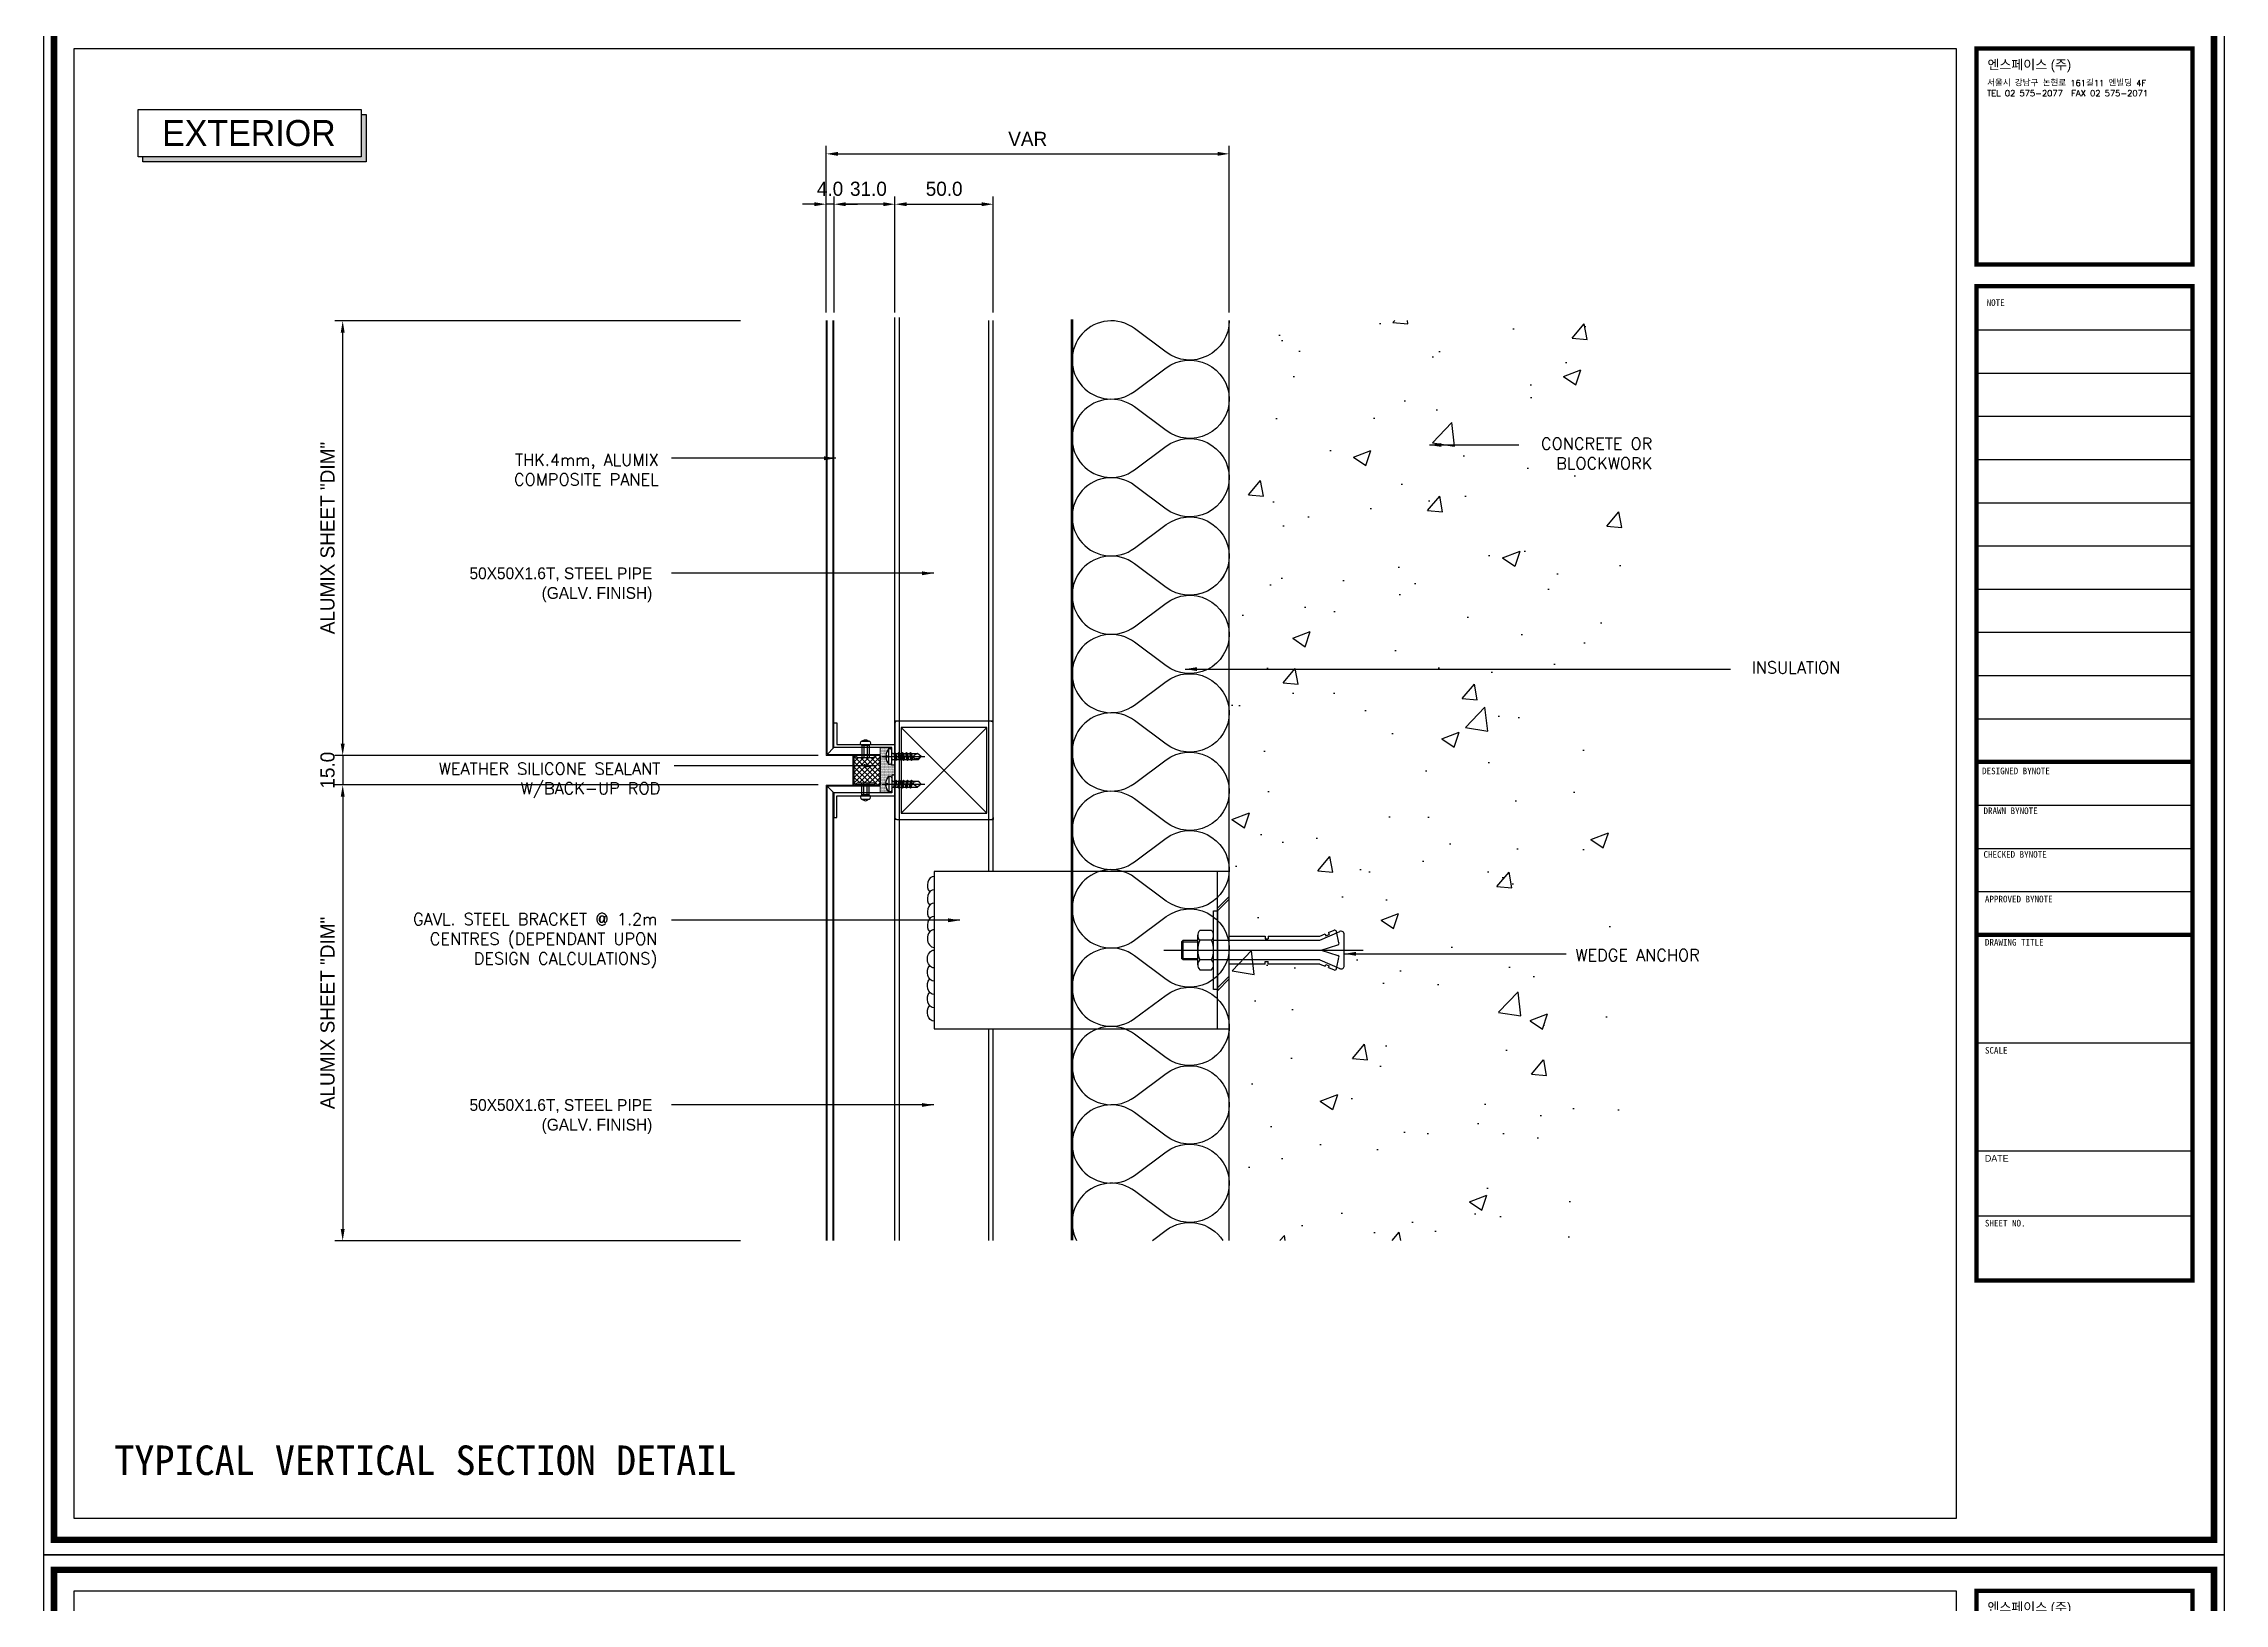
# Model space of a CAD drawing. Header units: millimetres. Extents: x 7297 to 60227, y -7497 to 19324.
# Drawn here: x 21964 to 23072, y 16336 to 17129 of the extents above; entities that cross this region are included whole.
import ezdxf

# ---------------------------------------------------------------- set-up
doc = ezdxf.new("R2010")
doc.units = ezdxf.units.MM
doc.layers.add('NS_AL_PANEL', color=32, linetype='Continuous', lineweight=9)
for name, color, linetype in [('NS_BRACKET_NUTS', 1, 'Continuous'), ('NS_CAULKING', 8, 'Continuous'), ('NS_COL_MAGENTA', 6, 'Continuous'), ('NS_COL_WHITE', 7, 'Continuous'), ('NS_COL_YELLOW', 2, 'Continuous'), ('NS_CON', 8, 'Continuous'), ('NS_CON_LINE', 2, 'Continuous'), ('NS_DIM', 1, 'Continuous'), ('NS_FORM', 7, 'Continuous'), ('NS_FRAME', 253, 'Continuous'), ('NS_INSUL', 8, 'Continuous'), ('NS_PIPE_FRAME', 2, 'Continuous'), ('NS_TEXT', 2, 'Continuous'), ('NS_TEXT_TITLE', 141, 'Continuous'), ('NS_WATERPROOF', 150, 'Continuous'), ('NS_WELD', 1, 'Continuous')]:
    doc.layers.add(name, color=color, linetype=linetype)
doc.styles.add('Expo M', font='Expo M.ttf')
doc.styles.add('HGTXT', font='romans.shx', dxfattribs={"bigfont": 'whgtxt.shx'})
doc.styles.add('HY울릉도L', font='')
doc.styles.add('style1', font='simplex.shx')
doc.styles.get('HY울릉도L').set_extended_font_data('Dotum')
doc.dimstyles.new('N-SPACE', dxfattribs={"dimscale": 4, "dimtxt": 1.8, "dimasz": 1.5, "dimexe": 1, "dimexo": 1, "dimgap": 1, "dimtad": 1, "dimtoh": 1, "dimdec": 1, "dimzin": 1, "dimdsep": 46, "dimtxsty": 'Expo M', "dimcen": 2, "dimclrd": 1, "dimclre": 1, "dimclrt": 2, "dimadec": 1, "dimazin": 0, "dimtfac": 1, "dimtdec": 1, "dimtix": 1, "dimtmove": 1, "dimatfit": 3, "dimfxl": 1, "dimtolj": 1, "dimtzin": 1, "dimarcsym": 0})

# ---------------------------------------------------------------- blocks, each defined once
blk = doc.blocks.new('*D914')
at = {"layer": 'NS_DIM', "color": 1, "lineweight": -2, "transparency": 16777216}
for p, q in [((22115.7, 16773.2), (22115.7, 16779.2)), ((22357.2, 16767.2), (22111.7, 16767.2)), ((22115.7, 16767.2), (22115.7, 16752.2)), ((22357.5, 16752.2), (22111.7, 16752.2)), ((22115.7, 16746.2), (22115.7, 16740.2))]:
    blk.add_line(p, q, dxfattribs=at)
at = {"layer": 'NS_DIM', "color": 1, "transparency": 16777216}
for points in [[(22114.7, 16773.2), (22116.7, 16773.2), (22115.7, 16767.2)], [(22114.7, 16746.2), (22116.7, 16746.2), (22115.7, 16752.2)]]:
    blk.add_solid(points, dxfattribs=at)
at = {"layer": 'NS_DIM', "color": 2, "transparency": 16777216, "insert": (22108, 16759.7), "char_height": 7.2, "attachment_point": 5, "rotation": 90, "style": 'Expo M'}
blk.add_mtext('\\A1;15.0', dxfattribs=at)
blk = doc.blocks.new('*D913')
at = {"layer": 'NS_DIM', "color": 1, "lineweight": -2, "transparency": 16777216}
for p, q in [((22357.5, 16752.2), (22111.7, 16752.2)), ((22115.7, 16746.2), (22115.7, 16526.5)), ((22317.9, 16520.5), (22111.7, 16520.5))]:
    blk.add_line(p, q, dxfattribs=at)
at = {"layer": 'NS_DIM', "color": 1, "transparency": 16777216}
for points in [[(22114.7, 16746.2), (22116.7, 16746.2), (22115.7, 16752.2)], [(22114.7, 16526.5), (22116.7, 16526.5), (22115.7, 16520.5)]]:
    blk.add_solid(points, dxfattribs=at)
at = {"layer": 'NS_DIM', "color": 2, "transparency": 16777216, "insert": (22108, 16636.3), "char_height": 7.2, "attachment_point": 5, "rotation": 90, "style": 'Expo M'}
blk.add_mtext('\\A1;ALUMIX SHEET "DIM"', dxfattribs=at)
blk = doc.blocks.new('*D912')
at = {"layer": 'NS_DIM', "color": 1, "lineweight": -2, "transparency": 16777216}
for p, q in [((22317.9, 16988.1), (22111.7, 16988.1)), ((22115.7, 16773.2), (22115.7, 16982.1)), ((22357.5, 16767.2), (22111.7, 16767.2))]:
    blk.add_line(p, q, dxfattribs=at)
at = {"layer": 'NS_DIM', "color": 1, "transparency": 16777216}
for points in [[(22114.7, 16982.1), (22116.7, 16982.1), (22115.7, 16988.1)], [(22114.7, 16773.2), (22116.7, 16773.2), (22115.7, 16767.2)]]:
    blk.add_solid(points, dxfattribs=at)
at = {"layer": 'NS_DIM', "color": 2, "transparency": 16777216, "insert": (22108, 16877.7), "char_height": 7.2, "attachment_point": 5, "rotation": 90, "style": 'Expo M'}
blk.add_mtext('\\A1;ALUMIX SHEET "DIM"', dxfattribs=at)
blk = doc.blocks.new('set anchor')
for p, q in [((0, -27.2), (0, 74.1)), ((-8.9, 56.5), (-10.1, 59.4)), ((-3.7, 61.8), (-9.5, 60.5)), ((-5, 52), (-9.4, 62.2)), ((-8.9, 56.5), (-8, 56.8)), ((-7.3, 55.2), (-8, 56.8)), ((7.9, 64.5), (-7.9, 64.5)), ((0, 52.8), (-2.7, 61.3)), ((0, 52.8), (2.7, 61.3)), ((9.5, 60.5), (3.7, 61.8)), ((5, 52), (9.4, 62.2)), ((7.3, 55.2), (8, 56.8)), ((8.9, 56.5), (8, 56.8)), ((8.9, 56.5), (10.1, 59.4)), ((-8.2, 54.8), (-7.3, 55.2)), ((-7.1, 52), (-8.2, 54.8)), ((-7.1, 25.8), (-7.1, 52)), ((-5, -2), (-5, 52)), ((5, 52), (5, -2)), ((7.1, 52), (8.2, 54.8)), ((7.1, 52), (7.1, 25.8)), ((8.2, 54.8), (7.3, 55.2)), ((-7.1, 25.8), (-5.8, 25.8)), ((-7.1, 6), (-7.1, 24.2)), ((-7.1, 24.2), (-5.8, 24.2)), ((-5.8, 24.2), (-5.8, 25.8)), ((7.1, 25.8), (5.8, 25.8)), ((5.8, 24.2), (5.8, 25.8)), ((7.1, 24.2), (5.8, 24.2)), ((7.1, 24.2), (7.1, 6)), ((-20, 0), (20, 0)), ((-20, -2), (-20, 0)), ((20, 0), (20, -2)), ((20, -2), (-20, -2)), ((7.5, -2), (-7.5, -2)), ((7.5, -2), (-7.5, -2)), ((7.5, -10), (-7.5, -10)), ((-5, -3), (-5, -9)), ((-5, -17.4), (-5, -10)), ((-4.2, -18.2), (-4.2, -10)), ((4.2, -18.2), (4.2, -10)), ((5, -3), (5, -9)), ((5, -10), (5, -17.4)), ((5, -17.4), (-5, -17.4)), ((-4.2, -18.2), (-5, -17.4)), ((-4.2, -18.2), (4.2, -18.2)), ((5, -17.4), (4.2, -18.2))]:
    blk.add_line(p, q)
blk.add_lwpolyline([(5, -3, 0.202073), (-5, -3, 0.404145), (-10, -3), (-10, -9, 0.404145), (-5, -9, 0.202073), (5, -9, 0.404145), (10, -9), (10, -3, 0.404145)], format="xyb", close=True)
for centre, radius, start, end in [((-9.3, 59.7), 0.833, 102.5288, 201.8014), ((-7.9, 62.8), 1.67, 90, 203.4287), ((-3.5, 61), 0.833, 17.6501, 102.5288), ((3.5, 61), 0.833, 77.4712, 162.3499), ((7.9, 62.8), 1.67, 336.5713, 90), ((9.3, 59.7), 0.833, 338.1986, 77.4712)]:
    blk.add_arc(centre, radius, start, end)
blk = doc.blocks.new('AL-TEMPLATE')
at = {"color": 8}
for p, q in [((2716.82, 1392.97), (2800.02, 1392.97)), ((2716.82, 1376.33), (2800.02, 1376.33)), ((2716.82, 1359.69), (2800.02, 1359.69)), ((2716.82, 1343.05), (2800.02, 1343.05)), ((2716.82, 1326.41), (2800.02, 1326.41)), ((2716.82, 1309.77), (2800.02, 1309.77)), ((2716.82, 1293.13), (2800.02, 1293.13)), ((2716.82, 1276.49), (2800.02, 1276.49)), ((2716.82, 1259.85), (2800.02, 1259.85)), ((2716.82, 1243.21), (2800.02, 1243.21)), ((2716.82, 1209.93), (2800.02, 1209.93)), ((2716.82, 1193.29), (2800.02, 1193.29)), ((2716.82, 1176.65), (2800.02, 1176.65)), ((2716.82, 1118.41), (2800.02, 1118.41)), ((2716.82, 1076.81), (2800.02, 1076.81)), ((2716.82, 1051.85), (2800.02, 1051.85))]:
    blk.add_line(p, q, dxfattribs=at)
at = {"color": 7, "ltscale": 2}
blk.add_lwpolyline([(1972.34, 1515.25), (1972.34, 921.25), (2812.34, 921.25), (2812.34, 1515.25)], close=True, dxfattribs=at)
at = {"color": 8}
for points, const_width in [([(1976.34, 1509.45), (2808.34, 1509.45), (2808.34, 927.05), (1976.34, 927.05)], 2.5), ([(2716.82, 1501.32), (2800.02, 1501.32), (2800.02, 1418.12), (2716.82, 1418.12)], 1.66), ([(2716.82, 1409.8), (2800.02, 1409.8), (2800.02, 1026.89), (2716.82, 1026.89)], 1.66)]:
    blk.add_lwpolyline(points, close=True, dxfattribs=dict(at, const_width=const_width))
at = {"color": 9}
blk.add_lwpolyline([(1984.07, 1501.32), (2709.08, 1501.32), (2709.08, 935.18), (1984.07, 935.18)], close=True, dxfattribs=at)
at = {"color": 8, "const_width": 1.66}
for points in [[(2716.82, 1226.57), (2800.02, 1226.57)], [(2716.82, 1160.01), (2800.02, 1160.01)]]:
    blk.add_lwpolyline(points, dxfattribs=at)
at = {"color": 146, "true_color": 0x105689, "insert": (2721.06, 1496.93), "char_height": 3.6698, "attachment_point": 1, "style": 'HGTXT'}
blk.add_mtext('{\\fExpo M|b0|i0|c129|p18;엔스페이스 (주)}', dxfattribs=at)
at = {"insert": (2720.94, 1489.17), "char_height": 2.3487, "attachment_point": 1, "style": 'HGTXT'}
blk.add_mtext('서울시 강남구 논현로 161길11 엔빌딩 4F\\PTEL 02 575-2077  FAX 02 575-2071', dxfattribs=at)
at = {"color": 8, "attachment_point": 1}
for s, insert, char_height, width in [('NOTE', (2720.76, 1404.73), 2.556, 438.9676), ('DESIGNED BYNOTE', (2719.01, 1224.39), 2.5559, 438.9676), ('DRAWN BYNOTE', (2719.56, 1209.04), 2.5559, 438.9676), ('CHECKED BYNOTE', (2719.56, 1192.25), 2.5559, 438.9676), ('APPROVED BYNOTE', (2720.1, 1175.04), 2.5559, 438.9676), ('DRAWING TITLE', (2720.1, 1158.4), 2.5559, 438.9675), ('SCALE', (2720.1, 1116.8), 2.556, 438.9675), ('{\\fﾱﾼﾸﾲ|b0|i0|c129|p49;DATE}', (2720.1, 1075.2), 2.5559, 438.9675), ('SHEET NO.', (2720.1, 1050.24), 2.556, 438.9675)]:
    blk.add_mtext(s, dxfattribs=dict(at, insert=insert, char_height=char_height, width=width))
blk = doc.blocks.new('*D886')
at = {"layer": 'NS_DIM', "color": 1, "lineweight": -2, "transparency": 16777216}
for p, q in [((22365.5, 16992.3), (22365.5, 17051.4)), ((22390.5, 17047.4), (22371.5, 17047.4)), ((22396.5, 16992.3), (22396.5, 17051.4))]:
    blk.add_line(p, q, dxfattribs=at)
at = {"layer": 'NS_DIM', "color": 1, "transparency": 16777216}
for points in [[(22371.5, 17048.4), (22371.5, 17046.4), (22365.5, 17047.4)], [(22390.5, 17048.4), (22390.5, 17046.4), (22396.5, 17047.4)]]:
    blk.add_solid(points, dxfattribs=at)
at = {"layer": 'NS_DIM', "color": 2, "transparency": 16777216, "insert": (22383, 17055.2), "char_height": 7.2, "attachment_point": 5, "style": 'Expo M'}
blk.add_mtext('\\A1;31.0', dxfattribs=at)
blk = doc.blocks.new('*D885')
at = {"layer": 'NS_DIM', "color": 1, "lineweight": -2, "transparency": 16777216}
for p, q in [((22355.5, 17047.4), (22349.5, 17047.4)), ((22361.5, 16992.3), (22361.5, 17051.4)), ((22365.5, 17047.4), (22361.5, 17047.4)), ((22365.5, 16992.3), (22365.5, 17051.4)), ((22371.5, 17047.4), (22377.5, 17047.4))]:
    blk.add_line(p, q, dxfattribs=at)
at = {"layer": 'NS_DIM', "color": 1, "transparency": 16777216}
for points in [[(22355.5, 17048.4), (22355.5, 17046.4), (22361.5, 17047.4)], [(22371.5, 17048.4), (22371.5, 17046.4), (22365.5, 17047.4)]]:
    blk.add_solid(points, dxfattribs=at)
at = {"layer": 'NS_DIM', "color": 2, "transparency": 16777216, "insert": (22363.5, 17055.2), "char_height": 7.2, "attachment_point": 5, "style": 'Expo M'}
blk.add_mtext('\\A1;4.0', dxfattribs=at)
blk = doc.blocks.new('*D884')
at = {"layer": 'NS_DIM', "color": 1, "lineweight": -2, "transparency": 16777216}
for p, q in [((22361.5, 16992.3), (22361.5, 17077)), ((22566.5, 16992.3), (22566.5, 17077)), ((22367.5, 17073), (22560.5, 17073))]:
    blk.add_line(p, q, dxfattribs=at)
at = {"layer": 'NS_DIM', "color": 1, "transparency": 16777216}
for points in [[(22367.5, 17074), (22367.5, 17072), (22361.5, 17073)], [(22560.5, 17074), (22560.5, 17072), (22566.5, 17073)]]:
    blk.add_solid(points, dxfattribs=at)
at = {"layer": 'NS_DIM', "color": 2, "transparency": 16777216, "insert": (22464, 17080.6), "char_height": 7.2, "attachment_point": 5, "style": 'Expo M'}
blk.add_mtext('\\A1;VAR', dxfattribs=at)
blk = doc.blocks.new('*D883')
at = {"layer": 'NS_DIM', "color": 1, "lineweight": -2, "transparency": 16777216}
for p, q in [((22396.5, 16992.3), (22396.5, 17051.4)), ((22402.5, 17047.4), (22440.5, 17047.4)), ((22446.5, 16992.3), (22446.5, 17051.4))]:
    blk.add_line(p, q, dxfattribs=at)
at = {"layer": 'NS_DIM', "color": 1, "transparency": 16777216}
for points in [[(22402.5, 17048.4), (22402.5, 17046.4), (22396.5, 17047.4)], [(22440.5, 17048.4), (22440.5, 17046.4), (22446.5, 17047.4)]]:
    blk.add_solid(points, dxfattribs=at)
at = {"layer": 'NS_DIM', "color": 2, "transparency": 16777216, "insert": (22421.5, 17055.2), "char_height": 7.2, "attachment_point": 5, "style": 'Expo M'}
blk.add_mtext('\\A1;50.0', dxfattribs=at)
blk = doc.blocks.new('피스')
for p, q in [((-4, 1.5), (-4, 1)), ((-4, 1.5), (4, 1.5)), ((-3, 0), (3, 0)), ((-0.5, 3), (-0.4, 2.3)), ((-0.4, 2.3), (0.4, 2.3)), ((0, 5), (0, -16.8)), ((0.5, 3), (0.4, 2.3)), ((4, 1.5), (4, 1)), ((2, -1.5), (-2, -2)), ((-1.5, -1.5), (-2, -2)), ((-2, -2), (-1.5, -2.5)), ((-1.5, -3.5), (-2, -4)), ((2, -3.5), (-2, -4)), ((-2, -4), (-1.5, -4.5)), ((-1.5, -5.5), (-2, -6)), ((2, -5.5), (-2, -6)), ((-2, -6), (-1.5, -6.5)), ((-1.5, -7.5), (-2, -8)), ((2, -7.5), (-2, -8)), ((-2, -8), (-1.5, -8.5)), ((-1.5, -9.5), (-2, -10)), ((2, -9.5), (-2, -10)), ((-2, -10), (-1.5, -10.5)), ((-1.5, -0.5), (-1.5, -1.5)), ((1.5, -1), (-1.5, -1.5)), ((1.5, -2), (-1.5, -2.5)), ((-1.5, -2.5), (-1.5, -3.5)), ((1.5, -3), (-1.5, -3.5)), ((1.5, -4), (-1.5, -4.5)), ((-1.5, -4.5), (-1.5, -5.5)), ((1.5, -5), (-1.5, -5.5)), ((1.5, -6), (-1.5, -6.5)), ((-1.5, -6.5), (-1.5, -7.5)), ((1.5, -7), (-1.5, -7.5)), ((1.5, -8), (-1.5, -8.5)), ((-1.5, -8.5), (-1.5, -9.5)), ((1.5, -9), (-1.5, -9.5)), ((1.5, -10), (-1.5, -10.5)), ((-1.5, -10.5), (-1.5, -13.5)), ((1.5, -0.5), (1.5, -1)), ((1.5, -1), (2, -1.5)), ((2, -1.5), (1.5, -2)), ((1.5, -2), (1.5, -3)), ((1.5, -3), (2, -3.5)), ((2, -3.5), (1.5, -4)), ((1.5, -4), (1.5, -5)), ((1.5, -5), (2, -5.5)), ((2, -5.5), (1.5, -6)), ((1.5, -6), (1.5, -7)), ((1.5, -7), (2, -7.5)), ((2, -7.5), (1.5, -8)), ((1.5, -8), (1.5, -9)), ((1.5, -9), (2, -9.5)), ((2, -9.5), (1.5, -10)), ((1.5, -10), (1.5, -13)), ((0, -15), (-1.5, -13.5)), ((-1.3, -13.5), (-1.3, -12)), ((0, -15), (-1.3, -13.5)), ((0, -15), (1.5, -13)), ((1.5, -13), (0.6, -11.5))]:
    blk.add_line(p, q)
for centre, radius, start, end in [((0, -3.1), 6.08, 94.7146, 131.1121), ((-3, 1), 1, 180, 270), ((-2, -0.5), 0.5, 0, 90), ((0, -3.1), 6.08, 48.8879, 85.2854), ((2, -0.5), 0.5, 90, 180), ((3, 1), 1, 270, 0), ((-0.3, -12), 1, 30.0863, 180)]:
    blk.add_arc(centre, radius, start, end)
blk = doc.blocks.new('N-SCREW')
blk.add_blockref('피스', (17.3, -1))
blk = doc.blocks.new('md-01')
blk.add_lwpolyline([(3059.8, 4337.6), (3059.8, 4328.6), (3043.3, 4328.6), (3030.3, 4328.6), (3030.3, 4316.1), (3031.8, 4316.1), (3031.8, 4327.1), (3043.3, 4327.1), (3061.3, 4327.1), (3061.3, 4330.1), (3061, 4330.4), (3061.3, 4330.7), (3061, 4331), (3061.3, 4331.3), (3061, 4331.6), (3061.3, 4331.9), (3061, 4332.2), (3061.3, 4332.5), (3061, 4332.8), (3061.3, 4333.1), (3061, 4333.4), (3061.3, 4333.7), (3061, 4334), (3061.3, 4334.3), (3061, 4334.6), (3061.3, 4334.9), (3061.3, 4337.6)], close=True)
at = {"xscale": -1, "rotation": 90}
blk.add_blockref('N-SCREW', (3058.7, 4350.4), dxfattribs=at)
blk = doc.blocks.new('RIVET')
for p, q in [((-1.1, -3.9), (-1.1, 3.9)), ((5, 1.8), (-1.1, 1.8)), ((5, 0.8), (-1.1, 0.8)), ((7.3, -1.8, 0), (7.3, 1.8, 0)), ((5, -0.8), (-1.1, -0.8)), ((5, -1.8), (-1.1, -1.8))]:
    blk.add_line(p, q)
at = {"ltscale": 3}
for p, q in [((0, 4.9), (0, -4.9)), ((5, 1.8), (5, -1.8))]:
    blk.add_line(p, q, dxfattribs=at)
for centre, radius, start, end in [((0, 3.9), 1.05, 90, 180), ((6.2, 1.2), 1.3, 27.3471, 152.6529), ((5.8, 0, 0), 2.2, 313.0029, 46.9971), ((0, -3.9), 1.05, 180, 270), ((6.2, -1.2), 1.3, 207.3471, 332.6529)]:
    blk.add_arc(centre, radius, start, end)
blk = doc.blocks.new('SEMI-OPEN')
at = {"ltscale": 3}
h = blk.add_hatch(dxfattribs=at)
h.set_pattern_fill('DOTS', color=256, scale=5, angle=90, style=0)
h.set_pattern_definition([(90, (-121159.27076, -3753735.47985), (-0.3125, 0.15625), [0, -0.3125])])
h.paths.add_polyline_path([(11057.4, 2394.8), (11057.4, 2393.8), (11058.9, 2393.8, 0.414222), (11057.9, 2392.8), (11057.9, 2392.3, 0.160163), (11061.4, 2390.8), (11061.5, 2391.4), (11062.3, 2391.4), (11062.4, 2390.8, 0.160163), (11065.9, 2392.3), (11065.9, 2392.8, 0.414214), (11064.9, 2393.8), (11066.4, 2393.8), (11066.4, 2387.8), (11062.4, 2387.8), (11047.4, 2387.8), (11043.4, 2387.8), (11043.4, 2393.8), (11044.9, 2393.8, 0.414214), (11043.9, 2392.8), (11043.9, 2392.3, 0.160163), (11047.4, 2390.8), (11047.5, 2391.4), (11048.3, 2391.4), (11048.4, 2390.8, 0.160163), (11051.9, 2392.3), (11051.9, 2392.8, 0.414214), (11050.9, 2393.8), (11052.4, 2393.8), (11052.4, 2394.8)])
h = blk.add_hatch(dxfattribs=at)
h.set_pattern_fill('ANSI37', color=256, scale=15, angle=90, style=0)
h.set_pattern_definition([(135, (-122009.2709, -3753737.4799), (-1.3258252147, -1.3258252147), []), (225, (-122009.2709, -3753737.4799), (1.3258252147, -1.3258252147), [])])
edge = h.paths.add_edge_path()
edge.add_line((11047.4, 2387.8), (11047.4, 2385.2))
edge.add_arc((11047.4, 2384.2), 1.05, 0, 90, ccw=False)
edge.add_line((11048.5, 2384.2), (11048.5, 2376.5))
edge.add_arc((11047.4, 2376.5), 1.05, -90, 0, ccw=False)
edge.add_line((11047.4, 2375.4), (11047.4, 2374.6))
edge.add_line((11047.4, 2374.6), (11062.4, 2374.6))
edge.add_line((11062.4, 2374.6), (11062.4, 2375.4))
edge.add_arc((11062.4, 2376.5), 1.05, 180, 270, ccw=False)
edge.add_line((11061.4, 2376.5), (11061.4, 2384.2))
edge.add_arc((11062.4, 2384.2), 1.05, 90, 180, ccw=False)
edge.add_line((11062.4, 2385.2), (11062.4, 2387.8))
edge.add_line((11062.4, 2387.8), (11047.4, 2387.8))
h = blk.add_hatch()
h.set_pattern_fill('ANSI37', color=256, angle=90, style=0)
h.set_pattern_definition([(135, (76770.76768, -191608.29066), (-0.08838834765, -0.08838834765), []), (225, (76770.76768, -191608.29066), (0.08838834765, -0.08838834765), [])])
h.paths.add_polyline_path([(11047.4, 2374.1), (11047.4, 2374.6), (11062.4, 2374.6), (11062.4, 2374.1)])
for p, q in [((11047.4, 2387.8, 0), (11062.4, 2387.8, 0)), ((11062.4, 2387.8, 0), (11047.4, 2387.8, 0)), ((11062.4, 2374.6, 0), (11047.4, 2374.6, 0)), ((11062.4, 2374.1, 0), (11047.4, 2374.1, 0))]:
    blk.add_line(p, q)
at = {"xscale": -1}
blk.add_blockref('RIVET', (11047.4, 2380.3, 0), dxfattribs=at)
blk.add_blockref('RIVET', (11062.4, 2380.3, 0))
blk = doc.blocks.new('*U98')
for p, q in [((1, 50), (0, 50)), ((0, 49), (0, 50)), ((0, 49), (0, 1)), ((49, 50), (1, 50)), ((3.2, 3.2), (46.8, 46.8)), ((46.8, 3.2), (3.2, 46.8)), ((49, 50), (50, 50)), ((50, 49), (50, 50)), ((50, 1), (50, 49)), ((0, 1), (0, 0)), ((1, 0), (0, 0)), ((50, 1), (50, 0)), ((1, 0), (49, 0)), ((49, 0), (50, 0))]:
    blk.add_line(p, q)
blk.add_lwpolyline([(3.2, 46.8), (3.2, 3.2), (46.8, 3.2), (46.8, 46.8)], close=True)
for centre, start, end in [((1, 49), 90, 180), ((49, 49), 0, 90), ((1, 1), 180, 270), ((49, 1), 270, 0)]:
    blk.add_arc(centre, 1, start, end)

msp = doc.modelspace()

# ---------------------------------------------------------------- hatches: boundary and pattern name
at = {"layer": 'NS_COL_MAGENTA'}
msp.add_hatch(color=256, dxfattribs=at).paths.add_polyline_path([(22127.57, 17093.02), (22125.17, 17093.02), (22125.17, 17071.49), (22014.14, 17071.49), (22014.14, 17068.93), (22127.57, 17068.93)])
at = {"layer": 'NS_CON'}
h = msp.add_hatch(dxfattribs=at)
h.set_pattern_fill('AR-CONC', color=256, scale=0.5, style=0)
h.set_pattern_definition([(50, (24675.86, 3087.826), (91.09233, -7.96954), [9.525, -104.775]), (355, (24675.86, 3087.83), (-17.6217, 95.5284), [7.62, -83.8203]), (100.45144, (24683.45, 3087.16), (73.4706, 87.5589), [8.095, -89.0451]), (46.1842, (24675.86, 3113.23), (135.5395, -21.0212), [14.2875, -157.1625]), (96.6356, (24687.16, 3111.47), (118.7021, 123.7131), [12.1425, -133.5678]), (351.1842, (24675.86, 3113.23), (118.702, 123.713), [11.43, -125.7299]), (21, (24688.56, 3106.876), (75.8072, -51.1326), [9.525, -104.775]), (326, (24688.56, 3106.88), (30.901, 92.094), [7.62, -83.82]), (71.45144, (24694.88, 3102.615), (106.7082, 40.9614), [8.095, -89.04497]), (37.5, (24675.862, 3087.826), (1.5443, 42.27752), [0, -82.804, 0, -85.09, 0, -84.1375]), (7.5, (24675.86, 3087.826), (33.40983, 50.09029), [0, -48.514, 0, -80.899, 0, -32.0675]), (327.5, (24647.54, 3087.826), (67.7953, -2.86437), [0, -31.75, 0, -99.06, 0, -131.445]), (317.5, (24634.84, 3087.826), (74.0646, 12.71325), [0, -41.275, 0, -65.786, 0, -93.345])])
h.paths.add_polyline_path([(22566.45, 16988.28), (22766.45, 16988.28), (22766.45, 16520.65), (22566.45, 16520.65)])

# ---------------------------------------------------------------- linework, layer by layer
at = {"layer": 'NS_AL_PANEL'}
for p, q in [((22361.45, 16988.28), (22361.45, 16767.16)), ((22361.95, 16988.28), (22361.95, 16767.66)), ((22364.95, 16988.28), (22364.95, 16770.66)), ((22365.45, 16988.28), (22365.45, 16771.16)), ((22388.95, 16767.16), (22361.45, 16767.16)), ((22365.45, 16771.16), (22361.95, 16767.66)), ((22388.95, 16767.66), (22361.95, 16767.66)), ((22388.95, 16767.16), (22388.95, 16771.16)), ((22388.95, 16752.16), (22361.45, 16752.16)), ((22361.45, 16520.65), (22361.45, 16752.16)), ((22388.95, 16751.66), (22361.95, 16751.66)), ((22361.95, 16520.65), (22361.95, 16751.66)), ((22365.45, 16748.16), (22361.95, 16751.66)), ((22364.95, 16520.65), (22364.95, 16748.66)), ((22365.45, 16520.65), (22365.45, 16748.16)), ((22388.95, 16752.16), (22388.95, 16748.16))]:
    msp.add_line(p, q, dxfattribs=at)
at = {"layer": 'NS_BRACKET_NUTS'}
msp.add_lwpolyline([(22566.45, 16708.26), (22416.45, 16708.25), (22416.45, 16628.25), (22566.45, 16628.26)], close=True, dxfattribs=at)
at = {"layer": 'NS_CAULKING'}
msp.add_lwpolyline([(22527.39, 16520.65), (22534.38, 16525.86, -0.432535), (22563.22, 16520.65, -0.432535)], format="xyb", dxfattribs=at)
at = {"layer": 'NS_COL_MAGENTA'}
msp.add_lwpolyline([(22011.74, 17095.58), (22125.17, 17095.58), (22125.17, 17071.49), (22011.74, 17071.49)], close=True, dxfattribs=at)
msp.add_lwpolyline([(22125.17, 17093.02), (22127.57, 17093.02), (22127.57, 17068.93), (22014.14, 17068.93), (22014.14, 17071.49)], dxfattribs=at)
at = {"layer": 'NS_COL_YELLOW'}
for p, q in [((22560.45, 16628.26), (22560.45, 16708.26)), ((22566.45, 16695.57), (22560.45, 16689.57)), ((22566.45, 16694.16), (22560.45, 16688.16)), ((22566.45, 16655.02), (22560.45, 16649.02)), ((22566.45, 16653.61), (22560.45, 16647.61))]:
    msp.add_line(p, q, dxfattribs=at)
at = {"layer": 'NS_CON_LINE'}
msp.add_line((22566.45, 16520.65), (22566.45, 16988.28), dxfattribs=at)
at = {"layer": 'NS_FRAME'}
for p, q in [((22396.45, 16520.65), (22396.45, 16989.82)), ((22446.45, 16708.26), (22446.45, 16988.28)), ((22446.45, 16520.65), (22446.45, 16628.26))]:
    msp.add_line(p, q, dxfattribs=at)
at = {"layer": 'NS_FRAME', "ltscale": 8}
for p, q in [((22398.75, 16520.65), (22398.75, 16989.82)), ((22444.15, 16708.26), (22444.15, 16988.28)), ((22444.15, 16520.65), (22444.15, 16628.26))]:
    msp.add_line(p, q, dxfattribs=at)
at = {"layer": 'NS_INSUL'}
for points in [[(22566.45, 16988.28, -0.6172013), (22534.33, 16972.17), (22518.3, 16984.19, 1.9828867), (22518.25, 16952.21), (22534.38, 16964.22, -0.6112457), (22566.45, 16948.35, -0.6159255), (22534.33, 16932.32), (22518.3, 16944.33, 1.9828867), (22518.25, 16912.36), (22534.38, 16924.37, -0.6112456), (22566.45, 16908.5, -0.6159256), (22534.33, 16892.46), (22518.3, 16904.48, 1.9828867), (22518.25, 16872.51), (22534.38, 16884.52, -0.6112455), (22566.45, 16868.65, -0.6159257), (22534.33, 16852.61), (22518.3, 16864.63, 1.9828867), (22518.25, 16832.65), (22534.38, 16844.67, -0.6112457), (22566.45, 16828.8, -0.6159255), (22534.33, 16812.76), (22518.3, 16824.78, 1.9828867), (22518.25, 16792.8), (22534.38, 16804.82, -0.6112452), (22566.45, 16788.95, -0.615926), (22534.33, 16772.91), (22518.3, 16784.93, 1.9828867), (22518.25, 16752.95), (22534.38, 16764.97, -0.6112451), (22566.45, 16749.1, -0.6159262), (22534.33, 16733.06), (22518.3, 16745.08, 1.9828867), (22518.25, 16713.1), (22534.38, 16725.11, -0.611245), (22566.45, 16709.24, -0.6159262), (22534.33, 16693.21), (22518.3, 16705.23, 1.9828867), (22518.25, 16673.25), (22534.38, 16685.26, -0.6112452), (22566.45, 16669.39, -0.615926), (22534.33, 16653.36), (22518.3, 16665.37, 1.9828867), (22518.25, 16633.4), (22534.38, 16645.41, -0.6112458), (22566.45, 16629.54, -0.081167), (22565.38, 16623.15, -0.081167)], [(22566.45, 16868.72, -0.6172013), (22534.33, 16852.61), (22518.3, 16864.63, 1.9828867), (22518.25, 16832.65), (22534.38, 16844.67, -0.6112457), (22566.45, 16828.8, -0.6159255), (22534.33, 16812.76), (22518.3, 16824.78, 1.9828867), (22518.25, 16792.8), (22534.38, 16804.82, -0.6112456), (22566.45, 16788.95, -0.6159256), (22534.33, 16772.91), (22518.3, 16784.93, 1.9828867), (22518.25, 16752.95), (22534.38, 16764.97, -0.6112455), (22566.45, 16749.1, -0.6159257), (22534.33, 16733.06), (22518.3, 16745.08, 1.9828867), (22518.25, 16713.1), (22534.38, 16725.11, -0.6112457), (22566.45, 16709.24, -0.6159255), (22534.33, 16693.21), (22518.3, 16705.23, 1.9828867), (22518.25, 16673.25), (22534.38, 16685.26, -0.6112452), (22566.45, 16669.39, -0.615926), (22534.33, 16653.36), (22518.3, 16665.37, 1.9828867), (22518.25, 16633.4), (22534.38, 16645.41, -0.6112451), (22566.45, 16629.54, -0.6159262), (22534.33, 16613.5), (22518.3, 16625.52, 1.9828867), (22518.25, 16593.55), (22534.38, 16605.56, -0.611245), (22566.45, 16589.69, -0.6159262), (22534.33, 16573.65), (22518.3, 16585.67, 1.9828867), (22518.25, 16553.69), (22534.38, 16565.71, -0.6112452), (22566.45, 16549.84, -0.615926), (22534.33, 16533.8), (22518.3, 16545.82, 0.7963844), (22488.83, 16520.65, 0.7963844)]]:
    msp.add_lwpolyline(points, format="xyb", dxfattribs=at)
at = {"layer": 'NS_PIPE_FRAME'}
msp.add_line((22396.45, 16759.26), (22396.45, 16759.86), dxfattribs=at)
at = {"layer": 'NS_WATERPROOF', "ltscale": 25, "const_width": 1.33}
msp.add_lwpolyline([(22486.57, 16988.87), (22486.57, 16520.65)], dxfattribs=at)
at = {"layer": 'NS_WELD'}
for centre, major_axis, start_param, end_param in [((22416.45, 16701.19), (0, 4.52), 0, 2.4188584), ((22416.45, 16694.42), (0, 4.52), 0, 2.4188584), ((22416.45, 16687.64), (0, 4.52), 0, 2.4188584), ((22416.45, 16680.87), (0, 4.52), 0, 2.4188584), ((22416.45, 16674.1), (0, -4.52), 3.1415927, 6.2831853)]:
    msp.add_ellipse(centre, major_axis=major_axis, ratio=0.7728374, start_param=start_param, end_param=end_param, dxfattribs=at)
at = {"layer": 'NS_WELD', "extrusion": (0, 0, -1)}
for centre, end_param in [((22416.45, 16663.73), 6.2831853), ((22416.45, 16656.96), 5.5604511), ((22416.45, 16650.19), 5.5604511), ((22416.45, 16643.42), 5.5604511), ((22416.45, 16636.64), 5.5604511)]:
    msp.add_ellipse(centre, major_axis=(0, 4.52), ratio=0.7728374, start_param=3.1415927, end_param=end_param, dxfattribs=at)

# ---------------------------------------------------------------- block references
at = {"layer": 'NS_BRACKET_NUTS', "rotation": 270}
msp.add_blockref('set anchor', (22560.45, 16668.26), dxfattribs=at)
at = {"layer": 'NS_COL_WHITE', "xscale": -1, "rotation": 180}
msp.add_blockref('md-01', (19335.18, 21099.8), dxfattribs=at)
at = {"layer": 'NS_COL_WHITE', "rotation": 270}
msp.add_blockref('SEMI-OPEN', (20001.2, 27814.6, 0), dxfattribs=at)
at = {"layer": 'NS_COL_WHITE'}
msp.add_blockref('md-01', (19335.18, 12419.53), dxfattribs=at)
at = {"layer": 'NS_FORM', "xscale": 1.32, "yscale": 1.32, "zscale": 1.32}
for p in [(19360.14, 15144.82), (19360.14, 14360.74)]:
    msp.add_blockref('AL-TEMPLATE', p, dxfattribs=at)
at = {"layer": 'NS_PIPE_FRAME'}
msp.add_blockref('*U98', (22396.45, 16734.66), dxfattribs=at)

# ---------------------------------------------------------------- texts
at = {"layer": 'NS_TEXT', "char_height": 6, "style": 'style1'}
for s, insert, width, attachment_point in [('\\pxqr;THK.4mm, ALUMIX \\PCOMPOSITE PANEL', (22276.33, 16920.49), 181.6972, 3), ('CONCRETE OR \\PBLOCKWORK', (22781.55, 16928.67), 147.6327, 3), ('{\\fHY울릉도L|b0|i0|c129|p18;50X50X1.6T, STEEL PIPE \\P(GALV. FINISH)}', (22273.11, 16862.78), 168.5268, 3), ('INSULATION', (22877.16, 16814.89), 63.0132, 3), ('\\pxqr;WEATHER SILICONE SEALANT\\PW/BACK-UP ROD', (22129.51, 16763.47), 147.6327, 1), ('\\pxqr;GAVL. STEEL BRACKET @ 1.2m CENTRES (DEPENDANT UPON DESIGN CALCULATIONS)', (22128.05, 16687), 147.6327, 1), ('WEDGE ANCHOR', (22742.45, 16668.71), 77.3177, 1), ('{\\fHY울릉도L|b0|i0|c129|p18;50X50X1.6T, STEEL PIPE \\P(GALV. FINISH)}', (22273.11, 16592.52), 168.5268, 3)]:
    msp.add_mtext(s, dxfattribs=dict(at, insert=insert, width=width, attachment_point=attachment_point))
at = {"layer": 'NS_TEXT_TITLE', "style": 'HY울릉도L'}
msp.add_text('EXTERIOR', height=13.2, dxfattribs=at).set_placement((22023.86, 17076.99))
at = {"layer": 'NS_TEXT_TITLE'}
msp.add_text('TYPICAL VERTICAL SECTION DETAIL', height=15, dxfattribs=at).set_placement((21999.58, 16401.44))

# ---------------------------------------------------------------- dimensions: what is measured, and where the dimension line sits
at = {"layer": 'NS_DIM'}
dim = msp.add_linear_dim(base=(22566.45, 17073.03), p1=(22361.45, 16988.28), p2=(22566.45, 16988.28), text='VAR', dimstyle='N-SPACE', dxfattribs=at)
dim.commit()
dim.dimension.update_dxf_attribs({"geometry": '*D884', "text_midpoint": (22463.95, 17080.63)})
for base, p1, p2, picture, middle in [((22361.45, 17047.37), (22365.45, 16988.28), (22361.45, 16988.28), '*D885', (22363.45, 17055.15)), ((22446.45, 17047.37), (22396.45, 16988.28), (22446.45, 16988.28), '*D883', (22421.45, 17055.15))]:
    dim = msp.add_linear_dim(base=base, p1=p1, p2=p2, dimstyle='N-SPACE', dxfattribs=at)
    dim.commit()
    dim.dimension.update_dxf_attribs({"geometry": picture, "text_midpoint": middle})
dim = msp.add_linear_dim(base=(22365.45, 17047.37), p1=(22396.45, 16988.28), p2=(22365.45, 16988.28), dimstyle='N-SPACE', dxfattribs=at)
dim.commit()
dim.dimension.update_dxf_attribs({"geometry": '*D886', "text_midpoint": (22382.95, 17047.37), "dimtype": 128})
dim = msp.add_linear_dim(base=(22115.74, 16988.15), p1=(22361.45, 16767.16), p2=(22321.88, 16988.15), angle=90, text='ALUMIX SHEET "DIM"', dimstyle='N-SPACE', dxfattribs=at)
dim.commit()
dim.dimension.update_dxf_attribs({"geometry": '*D912', "text_midpoint": (22115.74, 16877.66), "dimtype": 128})
dim = msp.add_linear_dim(base=(22115.74, 16752.16), p1=(22361.2, 16767.16), p2=(22361.45, 16752.16), angle=270, dimstyle='N-SPACE', dxfattribs=at)
dim.commit()
dim.dimension.update_dxf_attribs({"geometry": '*D914', "text_midpoint": (22115.74, 16759.66), "dimtype": 128})
dim = msp.add_linear_dim(base=(22115.74, 16520.52), p1=(22361.45, 16752.16), p2=(22321.88, 16520.52), angle=270, text='ALUMIX SHEET "DIM"', dimstyle='N-SPACE', dxfattribs=at)
dim.commit()
dim.dimension.update_dxf_attribs({"geometry": '*D913', "text_midpoint": (22107.95, 16636.34)})

# ---------------------------------------------------------------- leaders
for points in [[(22668.33, 16925.01), (22713.66, 16925.01)], [(22366.45, 16918.26), (22282.92, 16918.26)], [(22416.2, 16859.79), (22282.92, 16859.79)], [(22544.08, 16811.09), (22821.32, 16811.09)], [(22386.52, 16761.9), (22284.15, 16761.9)], [(22429.48, 16683.4), (22282.92, 16683.4)], [(22624.95, 16666.35), (22737.68, 16666.35)], [(22416.2, 16589.53), (22282.92, 16589.53)]]:
    msp.add_leader(points, dimstyle='N-SPACE', dxfattribs=at)

doc.saveas('drawing.dxf')
